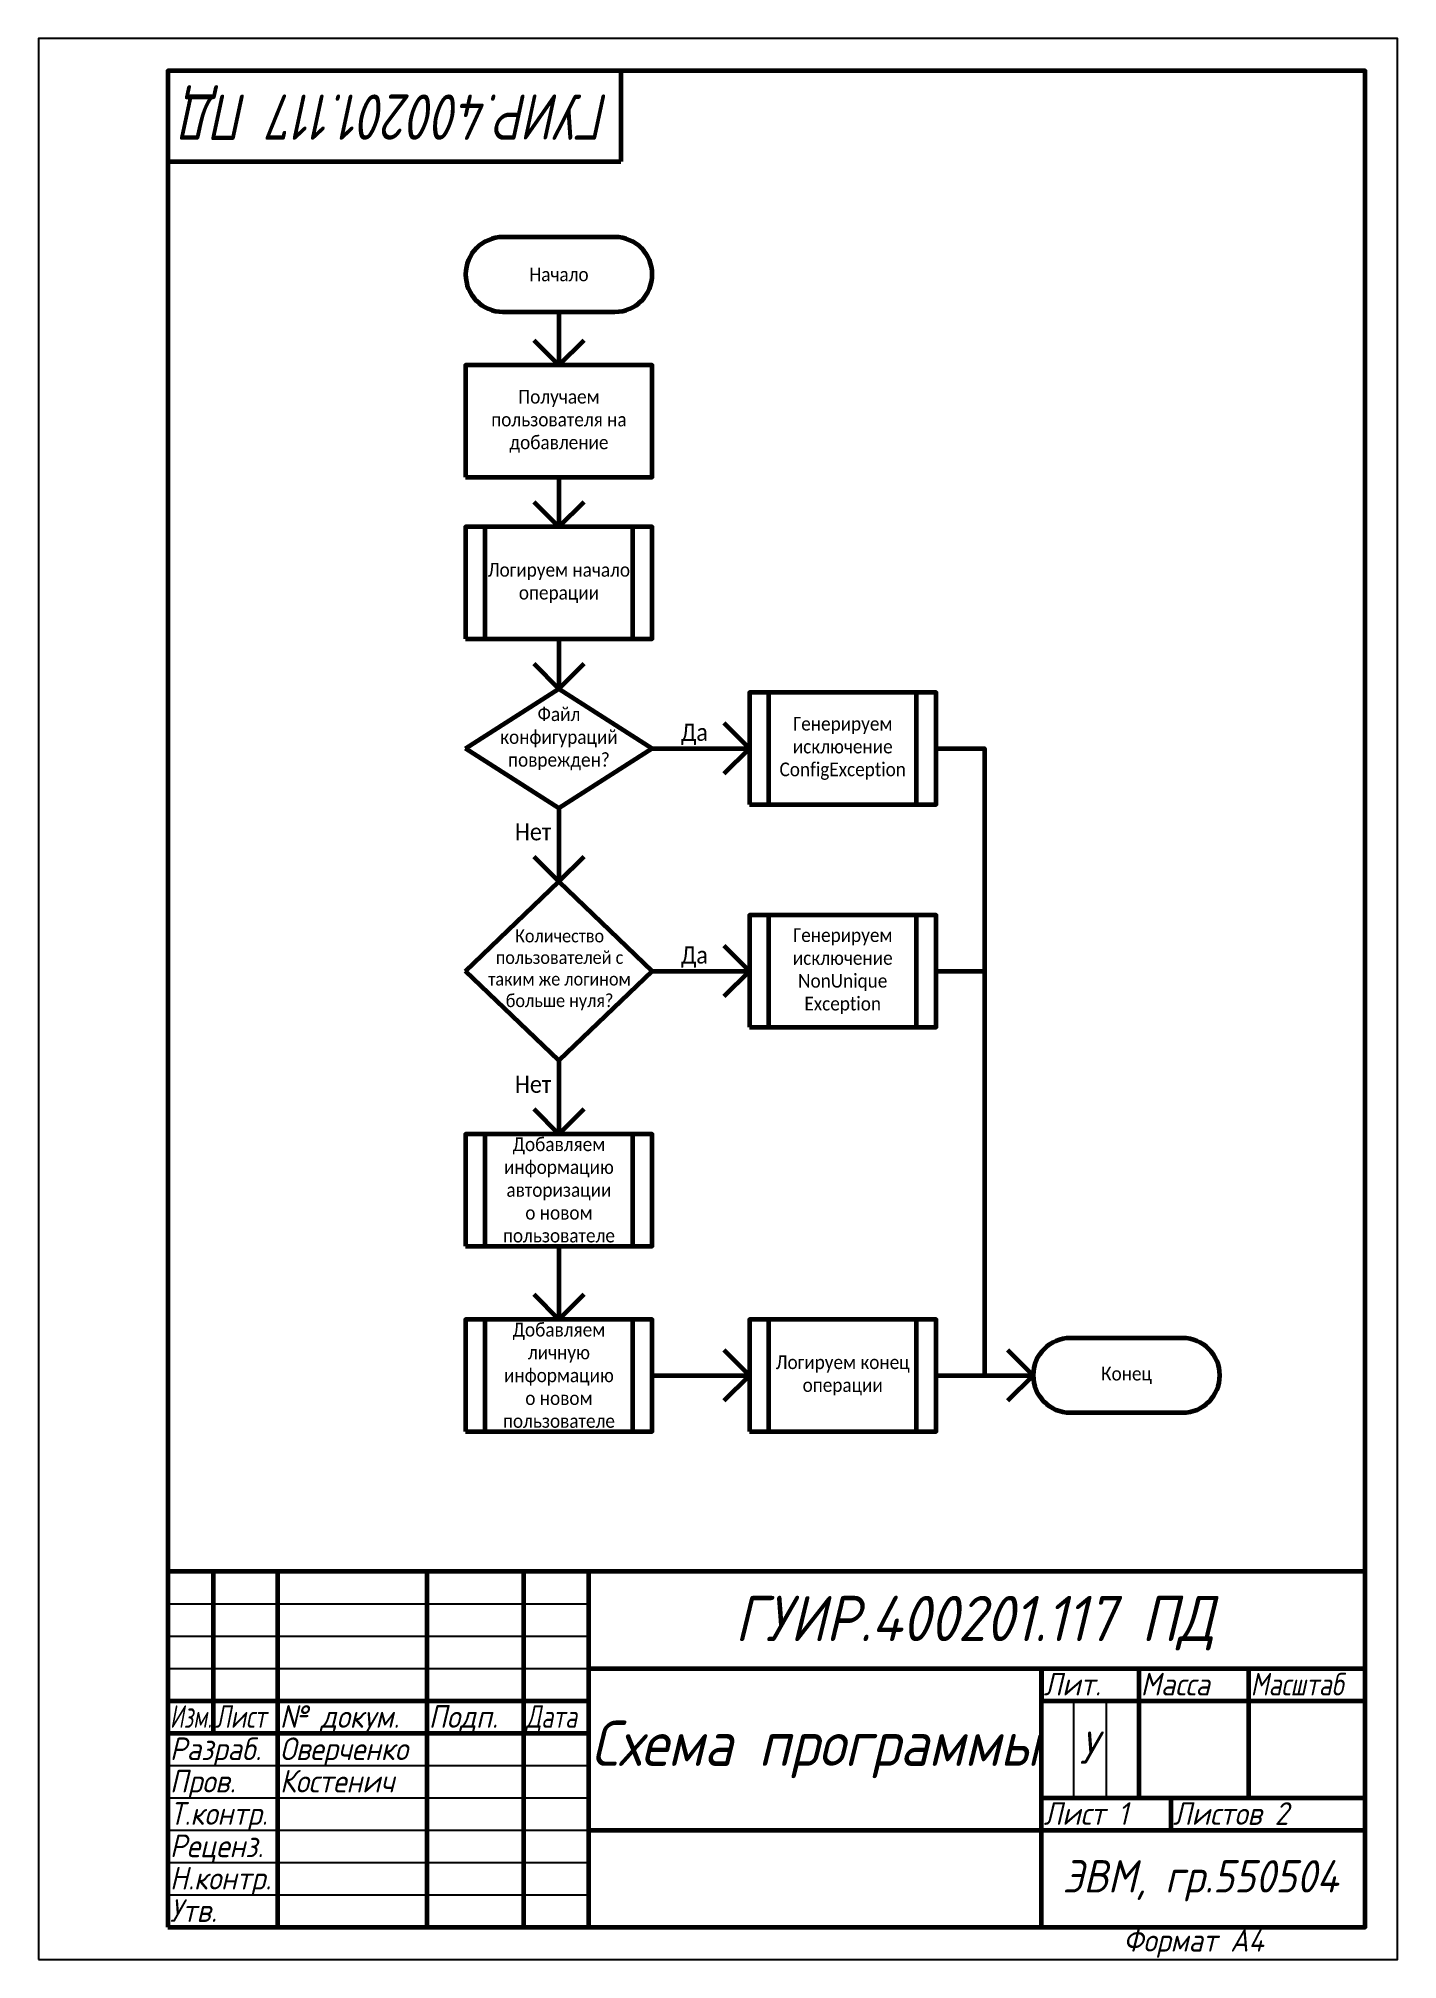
# Model space of a CAD drawing. Header units: millimetres. Extents: x 0 to 210, y 0 to 297.
import ezdxf
from ezdxf.enums import TextEntityAlignment as Align

# ---------------------------------------------------------------- set-up
doc = ezdxf.new("R2010")
doc.units = ezdxf.units.MM
doc.header["$LTSCALE"] = 0.5
doc.layers.get('0').update_dxf_attribs({"lineweight": 60})
doc.layers.get('Defpoints').update_dxf_attribs({"color": 5})
doc.layers.add('рамка', color=7, linetype='Continuous', lineweight=60)
doc.layers.add('текст рамки', color=92, linetype='Continuous')
doc.styles.get("Standard").update_dxf_attribs({"font": 'isocpeui.ttf', "width": 0.9})

# ---------------------------------------------------------------- blocks, each defined once
blk = doc.blocks.new('стрелка вниз')
for p, q in [((-25, 25), (0, 0)), ((0, 0), (25, 25)), ((0, 25), (0, 0))]:
    blk.add_line(p, q)
blk = doc.blocks.new('маленькая стрелка')
at = {"xscale": 0.1557421718398511, "yscale": 0.1557421718398511, "zscale": 0.1557421718398511}
blk.add_blockref('стрелка вниз', (0, 0), dxfattribs=at)

msp = doc.modelspace()

# ---------------------------------------------------------------- linework, layer by layer
at = {"linetype": 'Continuous'}
for p, q in [((80.42, 254.74), (80.42, 246.47)), ((80.42, 229.16), (80.42, 221.47)), ((69, 204.16), (69, 221.47)), ((91.85, 204.16), (91.85, 221.47)), ((80.42, 204.16), (80.42, 196.47)), ((112.85, 178.58), (112.85, 195.89)), ((135.69, 178.58), (135.69, 195.89)), ((94.85, 187.24), (109.85, 187.24)), ((80.42, 178.01), (80.42, 166.66)), ((112.85, 144.16), (112.85, 161.47)), ((135.69, 144.16), (135.69, 161.47)), ((94.85, 152.81), (109.85, 152.81)), ((80.42, 138.97), (80.42, 127.62)), ((69, 110.31), (69, 127.62)), ((91.85, 110.31), (91.85, 127.62)), ((80.42, 110.31), (80.42, 98.97)), ((69, 81.66), (69, 98.97)), ((91.85, 81.66), (91.85, 98.97)), ((112.85, 81.66), (112.85, 98.97)), ((135.69, 81.66), (135.69, 98.97)), ((94.85, 90.31), (109.85, 90.31)), ((138.69, 90.31), (153.69, 90.31))]:
    msp.add_line(p, q, dxfattribs=at)
for points in [[(71.77, 254.74), (89.08, 254.74, 1), (89.08, 266.28), (71.77, 266.28, 1)], [(159.46, 84.55), (176.77, 84.55, 1), (176.77, 96.08), (159.46, 96.08, 1)]]:
    msp.add_lwpolyline(points, format="xyb", close=True, dxfattribs=at)
for points in [[(66, 229.16), (94.85, 229.16), (94.85, 246.47), (66, 246.47)], [(66, 204.16), (94.85, 204.16), (94.85, 221.47), (66, 221.47)], [(66, 187.24), (80.42, 196.47), (94.85, 187.24), (80.42, 178.01)], [(109.85, 178.58), (138.69, 178.58), (138.69, 195.89), (109.85, 195.89)], [(66, 152.81), (80.42, 166.66), (94.85, 152.81), (80.42, 138.97)], [(109.85, 144.16), (138.69, 144.16), (138.69, 161.47), (109.85, 161.47)], [(66, 110.31), (94.85, 110.31), (94.85, 127.62), (66, 127.62)], [(66, 81.66), (94.85, 81.66), (94.85, 98.97), (66, 98.97)], [(109.85, 81.66), (138.69, 81.66), (138.69, 98.97), (109.85, 98.97)]]:
    msp.add_lwpolyline(points, close=True, dxfattribs=at)
for points in [[(138.69, 187.24), (146.19, 187.24), (146.19, 90.31), (153.69, 90.31)], [(138.69, 152.81), (146.19, 152.81), (146.19, 90.31), (153.69, 90.31)]]:
    msp.add_lwpolyline(points, dxfattribs=at)
at = {"layer": 'Defpoints'}
msp.add_lwpolyline([(0, 0), (210, 0), (210, 297), (0, 297)], close=True, dxfattribs=at)
at = {"layer": 'рамка'}
for p, q in [((90, 291.99), (90, 277.99)), ((20, 277.99), (90, 277.99)), ((155, 44.99), (155, 39.99))]:
    msp.add_line(p, q, dxfattribs=at)
at = {"layer": 'рамка', "lineweight": 60}
for p, q in [((205, 59.99), (20, 59.99)), ((27, 59.99), (27, 34.99)), ((37, 4.99), (37, 59.99)), ((60, 59.99), (60, 4.99)), ((75, 4.99), (75, 59.99)), ((85, 59.99), (85, 4.99)), ((85, 44.99), (205, 44.99)), ((155, 4.99), (155, 44.99)), ((170, 44.99), (170, 24.99)), ((187, 24.99), (187, 44.99)), ((20, 39.99), (85, 39.99)), ((155, 39.99), (205, 39.99)), ((20, 34.99), (85, 34.99)), ((155, 24.99), (205, 24.99)), ((175, 19.99), (175, 24.99)), ((85, 19.99), (205, 19.99))]:
    msp.add_line(p, q, dxfattribs=at)
at = {"layer": 'рамка', "lineweight": -3}
for p, q in [((20, 54.99), (85, 54.99)), ((20, 49.99), (85, 49.99)), ((20, 44.99), (85, 44.99)), ((160, 24.99), (160, 39.99)), ((165, 39.99), (165, 24.99)), ((20, 29.99), (85, 29.99)), ((20, 24.99), (85, 24.99)), ((20, 19.99), (85, 19.99)), ((20, 14.99), (85, 14.99)), ((20, 9.99), (85, 9.99))]:
    msp.add_line(p, q, dxfattribs=at)
at = {"layer": 'рамка', "lineweight": 60}
msp.add_lwpolyline([(20, 4.99), (205, 4.99), (205, 291.99), (20, 291.99)], close=True, dxfattribs=at)

# ---------------------------------------------------------------- block references
for p in [(80.42, 246.47), (80.42, 221.47), (80.42, 196.47), (80.42, 166.66), (80.42, 127.62), (80.42, 98.97)]:
    msp.add_blockref('маленькая стрелка', p)
at = {"rotation": 90.00000000000084}
for p in [(109.85, 187.24), (109.85, 152.81), (109.85, 90.31), (153.69, 90.31)]:
    msp.add_blockref('маленькая стрелка', p, dxfattribs=at)

# ---------------------------------------------------------------- texts
at = {"attachment_point": 5}
for s, insert, char_height, width in [('\\C7;\\fCalibri|b0|i0|;\\H2.1166585922241;Начало', (80.42, 260.51), 2.1167, 28.8462), ('\\C7;\\fCalibri|b0|i0|;\\H2.1166585922241;Получаем \\Pпользователя на \\Pдобавление', (80.42, 237.81), 2.1167, 28.8462), ('\\C7;\\fCalibri|b0|i0|;\\H2.1166585922241;Логируем начало \\Pоперации', (80.42, 212.81), 2.1167, 22.8462), ('\\C7;\\fCalibri|b0|i0|;\\H2.1166585922241;Файл \\Pконфигураций \\Pповрежден?', (80.42, 188.73), 2.1167, 24.0385), ('\\C7;\\fCalibri|b0|i0|;\\H2.6458414077759;Да', (101.35, 189.41), 2.6458, 17.6389), ('\\C7;\\fCalibri|b0|i0|;\\H2.1166585922241;Генерируем \\Pисключение \\PConfigException', (124.27, 187.24), 2.1167, 22.8462), ('\\C7;\\fCalibri|b0|i0|;\\H2.6458414077759;Нет', (76.42, 174.33), 2.6458, 17.6389), ('{\\fCalibri|b0|i0|c204|p34;\\C7;Количество \\Pпользователей с \\Pтаким же логином \\Pбольше нуля?}', (80.52, 153), 2, 24.0385), ('\\C7;\\fCalibri|b0|i0|;\\H2.1166585922241;Генерируем \\Pисключение \\PNonUnique\\PException', (124.27, 152.81), 2.1167, 22.8462), ('\\C7;\\fCalibri|b0|i0|;\\H2.6458414077759;Да', (101.35, 154.98), 2.6458, 17.6389), ('\\C7;\\fCalibri|b0|i0|;\\H2.6458414077759;Нет', (76.42, 135.3), 2.6458, 17.6389), ('\\C7;\\fCalibri|b0|i0|;\\H2.1166585922241;Добавляем \\Pинформацию \\Pавторизации\\Pо новом \\Pпользователе', (80.42, 118.97), 2.1167, 22.8462), ('\\C7;\\fCalibri|b0|i0|;\\H2.1166585922241;Добавляем \\Pличную \\Pинформацию\\Pо новом \\Pпользователе', (80.42, 90.31), 2.1167, 22.8462), ('\\C7;\\fCalibri|b0|i0|;\\H2.1166585922241;Логируем конец \\Pоперации', (124.27, 90.31), 2.1167, 22.8462), ('\\C7;\\fCalibri|b0|i0|;\\H2.1166585922241;Конец', (168.12, 90.31), 2.1167, 28.8462)]:
    msp.add_mtext(s, dxfattribs=dict(at, insert=insert, char_height=char_height, width=width))
at = {"layer": 'рамка', "lineweight": -3, "width": 0.9}
msp.add_text('Формат А4', height=3.5, dxfattribs=at).set_placement((167.6, 1.23))
at = {"layer": 'текст рамки', "width": 0.8}
msp.add_text('ГУИР.400201.117 ПД', height=7, rotation=180, dxfattribs=at).set_placement((55.36, 288.34), align=Align.CENTER)
at = {"layer": 'текст рамки', "width": 0.9}
msp.add_text('ГУИР.400201.117 ПД', height=7, dxfattribs=at).set_placement((144.64, 49.23), align=Align.CENTER)
at = {"layer": 'текст рамки', "lineweight": -3}
for s, width, p in [('Лит.', 0.9, (155.31, 40.83)), ('Масса', 0.9, (170.31, 40.83)), ('Масштаб', 0.8, (187.31, 40.83)), ('Изм.', 0.7, (20.31, 35.83)), ('Лист', 0.75, (27.31, 35.83)), ('№ докум.', 0.9, (37.31, 35.83)), ('Подп.', 0.9, (60.31, 35.83)), ('Дата', 0.75, (75.31, 35.83)), ('Разраб.', 0.9, (20.31, 30.83)), ('Оверченко', 0.9, (37.31, 30.83)), ('Пров.', 0.9, (20.31, 25.83)), ('Костенич', 0.9, (37.31, 25.83)), ('Т.контр.', 0.9, (20.31, 20.83)), ('Лист 1', 0.9, (155.31, 20.83)), ('Листов 2', 0.9, (175.31, 20.83)), ('Реценз.', 0.9, (20.31, 15.83)), ('Н.контр.', 0.9, (20.31, 10.83)), ('Утв.', 0.9, (20.31, 5.83))]:
    msp.add_text(s, height=3.5, dxfattribs=dict(at, width=width)).set_placement(p)
at = {"layer": 'текст рамки', "width": 0.9}
msp.add_text('У', height=5, dxfattribs=at).set_placement((162.23, 32.76), align=Align.MIDDLE_CENTER)
msp.add_text('ЭВМ, гр.550504', height=5, dxfattribs=at).set_placement((158.24, 10.37))
at = {"layer": 'текст рамки', "insert": (120, 32.49), "char_height": 7, "attachment_point": 5}
msp.add_mtext_dynamic_manual_height_columns('\\pxsm0.8;Схема программы', width=70, gutter_width=50, heights=[0], dxfattribs=at)

doc.saveas('drawing.dxf')
